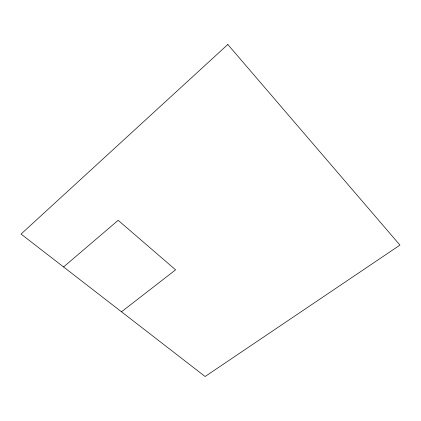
<?xml version="1.0" encoding="UTF-8"?>
<svg xmlns="http://www.w3.org/2000/svg" width="421" height="421" viewBox="0 0 421 421"><rect width="100%" height="100%" fill="white"/><g stroke="black" fill="none" stroke-linecap="round" stroke-linejoin="round"><path stroke-width="0.63" d="M63.555 266.961L118.185 220.309L175.604 269.835L121.49 311.793M227.824 44.494L21.05 234.065L205.116 376.506L399.95 245.101L227.824 44.494"/></g></svg>
